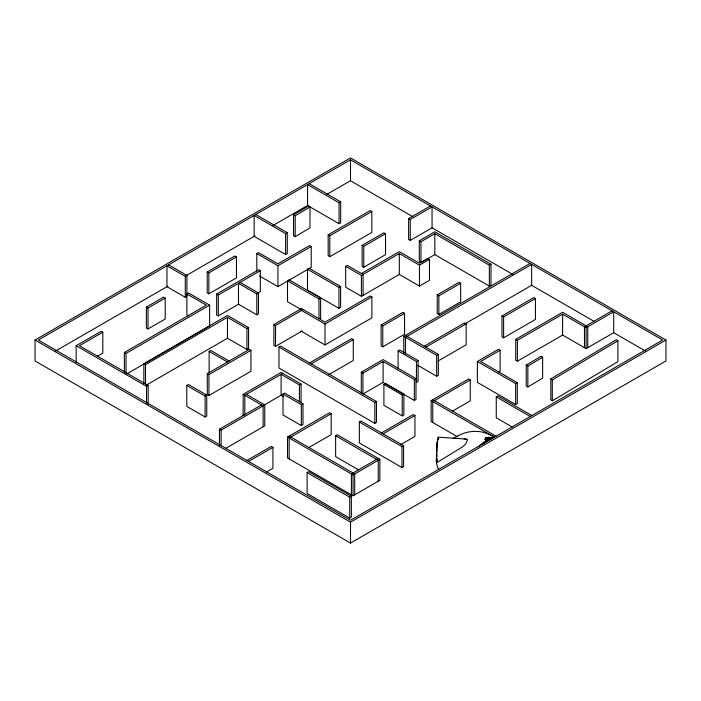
<?xml version="1.0" encoding="UTF-8"?>
<svg xmlns="http://www.w3.org/2000/svg" width="701" height="701" viewBox="0 0 701 701"><rect width="100%" height="100%" fill="white"/><g stroke="black" fill="none" stroke-linecap="round" stroke-linejoin="round"><path stroke-width="1.05" d="M436.478 458.629L436.521 452.364M488.536 437.354L488.536 440.202L487.388 440.911A53.337 30.791 -60 0 0 482.849 444.145M436.732 448.877L436.486 462.826L462.73 446.765L465.709 443.97L467.628 439.685L466.051 439.045L438.195 437.179L436.942 444.154L436.539 451.488M436.618 454.563L437.038 444.364M436.784 447.571L437.03 444.425M488.702 437.354L488.536 439.15L487.388 440.911M437.126 443.619L437.59 440.719M437.152 443.444L437.354 442.121M437.573 440.824L438.143 438.283L438.493 439.133M488.869 437.363L488.536 439.15L487.09 440.929M436.618 461.284L437.047 459.19M437.144 459.637L436.486 462.826L436.478 459.497M437.845 439.378L438.143 438.274L438.432 438.826M489.035 437.371L488.536 439.15L486.95 440.885M489.202 437.389L488.536 439.15L486.809 440.841M489.359 437.415L486.687 440.789M489.517 437.442L486.555 440.736M489.675 437.477L486.441 440.684M489.824 437.512L488.536 439.15A53.066 30.634 -60 0 0 481.613 443.899L478.152 446.835M489.973 437.547L486.328 440.622M490.113 437.59L486.03 440.447M490.253 437.634L485.933 440.377M490.385 437.687L485.846 440.307M490.507 437.739L485.758 440.228M490.621 437.792L485.679 440.149M293.561 214.821L308.352 205.998L309.973 206.953L309.973 227.86L295.182 236.693L293.561 235.738L293.561 214.821L295.182 215.785L295.182 236.693M295.182 215.785L309.973 206.953M526.232 365.09L541.014 356.266L542.644 357.221L542.644 378.128L527.853 386.961L526.232 386.006L526.232 365.09L527.853 366.053L527.853 386.961M527.853 366.053L542.644 357.221M550.828 378.873L616.442 339.687L617.905 340.739L617.905 361.646L552.292 400.832L550.828 399.78L550.828 378.873L552.292 379.924L552.292 400.832M552.292 379.924L617.905 340.739M490.735 437.845L485.609 440.07M488.536 440.202L494.424 437.179L493.539 436.653A52.645 30.397 60 0 0 488.536 434.156C478.424 429.582 466.384 430.817 456.964 436.46A52.207 30.143 0 0 0 453.302 438.221M35.05 340.046L350.5 157.927L665.95 340.046L665.95 360.954L350.5 543.073L35.05 360.954L35.05 340.046L350.5 522.166L665.95 340.046M350.5 159.819L38.336 340.046L350.5 520.273L662.664 340.046L350.5 159.819L350.5 180.727L412.933 216.775M55.361 351.122L167.933 286.131M185.905 275.756L254.962 235.886M272.934 225.512L307.932 205.305M326.85 194.379L350.5 180.727M185.283 276.369L186.922 275.423L186.922 296.33L185.283 297.277L166.952 286.7L166.952 265.793L185.283 276.369L185.283 297.277M76.146 362.461L76.146 345.733L101.172 331.284L102.819 332.23L102.819 353.138L97.202 356.38M102.819 332.23L79.432 345.733L148.165 385.419L148.165 404.232M146.369 307.082L163.578 297.145L165.217 298.1L165.217 319.008L148.007 328.944L146.369 327.989L146.369 307.082L148.007 308.037L165.217 298.1M207.207 271.962L234.817 256.014L236.465 256.96L236.465 277.876L208.854 293.815L207.207 292.869L207.207 271.962L208.854 272.908L236.465 256.96M285.614 233.617L287.261 232.671L287.261 253.578L285.614 254.524L254.148 236.36L254.148 215.452L285.614 233.617L285.614 254.524M339.039 202.773L340.677 201.827L340.677 222.734L339.039 223.68L307.573 205.516L307.573 184.608L339.039 202.773L339.039 223.68M188.727 315.897L186.869 314.828L186.869 293.921L188.516 292.974L209.625 305.163L209.625 326.07L126.951 373.799M256.811 271.313L256.811 253.534L258.459 252.588L277.929 263.83L309.579 245.56L311.226 246.507L311.226 267.414L277.929 286.639L259.598 276.054M238.839 304.041L218.3 315.897L216.653 314.951L216.653 294.043L258.669 269.789L260.316 270.735L260.316 291.642L257.512 293.263M216.653 294.043L218.3 294.99L260.316 270.735M124.375 372.345L124.375 352.48L206.348 305.163L186.869 293.921M328.164 234.826L370.181 210.572L371.828 211.518L371.828 232.425L329.812 256.689L328.164 255.734L328.164 234.826L329.812 235.773L371.828 211.518M124.375 352.48L126.022 353.435L209.625 305.163M256.811 253.534L277.929 265.732L311.226 246.507M256.811 293.921L258.459 292.974L258.459 313.882L256.811 314.828L238.489 304.243L238.489 283.335L256.811 293.921L256.811 314.828M143.854 383.596L143.854 363.731L227.466 315.459L248.583 327.647L248.583 348.555L246.936 349.51L227.466 338.268L146.43 385.051M301.386 309.719L287.506 301.702L287.506 280.794L289.145 279.848L320.611 298.013L320.611 318.92M307.494 269.254L309.132 268.308L340.607 286.472L340.607 307.38L338.96 308.335L307.494 290.161L307.494 269.254L338.96 287.419L340.607 286.472M143.854 363.731L145.501 364.678L227.466 317.36L246.936 328.603L248.583 327.647M362.11 245.385L383.903 232.811L385.541 233.757L385.541 254.665L363.758 267.247L362.11 266.292L362.11 245.385L363.758 246.34L385.541 233.757M408.622 218.537L410.269 219.483L432.053 206.909L432.053 227.816L410.269 240.39L408.622 239.444L408.622 218.537L430.414 205.954M361.418 273.513L399.325 251.633L419.461 263.261L427.82 258.432L429.468 259.388L429.468 280.295L419.461 286.069L399.316 274.441L361.418 296.321L345.689 287.235L345.689 266.327L347.328 265.381L363.065 274.459L363.065 295.375M76.146 345.733L146.527 386.365L148.165 385.419M209.135 372.319L209.135 351.411L210.782 350.456L229.113 361.041M302.227 330.951L275.537 346.355L273.889 345.409L273.889 324.502L301.5 308.563L324.992 322.118L370.233 295.997L371.88 296.944L371.88 317.851L324.992 344.927L300.799 330.96M419.303 240.758L434.822 231.794L490.989 264.224L490.989 285.132L489.342 286.078L434.822 254.603L420.942 262.621L419.303 261.666L419.303 240.758L420.942 241.705L434.822 233.696L489.342 265.171L490.989 264.224M287.506 280.794L318.973 298.959L320.611 298.013M345.689 266.327L361.418 275.414L399.316 253.534L419.461 265.162L429.468 259.388M273.889 324.502L275.537 325.448L303.147 309.509M186.781 385.48L188.42 384.534L206.751 395.119L206.751 416.026L205.104 416.972L186.781 406.396L186.781 385.48L205.104 396.065L206.751 395.119M207.286 373.642L249.293 349.387L250.94 350.334L250.94 371.25L208.924 395.504L207.286 394.558L207.286 373.642L208.924 374.597L250.94 350.334M278.963 347.091L280.61 346.145L376.463 401.489L376.463 422.396L374.825 423.343L278.963 367.999L278.963 347.091L374.825 402.435L376.463 401.489M299.862 309.509L324.992 324.02L371.88 296.944M243.151 415.264L243.151 394.356L281.101 372.45L301.071 383.982L301.071 402.795M282.74 373.396L244.798 395.303L244.798 415.167M309.623 362.89L351.639 338.636L353.278 339.582L353.278 360.498L329.006 374.509M311.27 363.845L353.278 339.582M381.125 324.957L402.909 312.383L404.547 313.329L404.547 334.237L382.764 346.811L381.125 345.865L381.125 324.957L382.764 325.904L404.547 313.329M437.24 294.893L459.024 282.319L460.662 283.265L460.662 301.842L438.879 314.416L437.24 313.47L437.24 294.893L438.879 295.84L460.662 283.265M219.466 445.924L219.466 429.196L261.482 404.933M283.011 394.058L284.65 393.112L302.981 403.688L302.981 424.596L301.334 425.551L283.011 414.966L283.011 394.058L301.334 404.643L302.981 403.688M264.233 404.994L281.811 394.838M219.466 429.196L221.113 430.142L264.768 404.933L264.768 425.849L225.775 448.36M283.844 396.836L281.101 395.25L281.101 374.343L299.423 384.928L301.071 383.982M403.785 353.059L403.785 336.331L530.009 263.462M361.313 393.068L361.313 372.161L383.096 359.587L415.991 378.575L415.991 399.482L414.352 400.429L383.096 382.387L362.96 394.015L362.96 373.107L383.096 361.479L414.352 379.521L415.991 378.575M398.098 350.921L399.745 349.974L418.076 360.559L418.076 381.467L416.429 382.413L416.429 361.506L398.098 350.921L398.098 368.691M424.201 346.224L464.535 322.933L466.174 323.88L466.174 344.787L438.037 361.033M464.772 323.932L531.656 285.316L531.656 264.408L405.432 337.286L405.432 354.014M425.84 347.17L466.174 323.88M416.429 361.506L418.076 360.559M246.945 460.487L271.296 446.423L272.934 447.369L272.934 468.277L266.38 472.062M358.36 469.758L335.63 456.631L335.63 435.724L337.277 434.778L379.889 459.374L379.889 480.29L353.041 495.782L287.533 457.955L287.533 437.047L329.54 412.793L331.187 413.739L331.187 434.646L308.782 447.589M248.583 461.433L272.934 447.369M331.187 413.739L289.171 438.002L289.171 458.91M501.96 315.976L533.785 297.601L535.433 298.547L535.433 319.463L503.607 337.829L501.96 336.883L501.96 315.976L503.607 316.922L535.433 298.547M383.903 384.42L385.55 383.473L403.872 394.058L403.872 414.966L402.234 415.912L383.903 405.327L383.903 384.42L402.234 395.005L403.872 394.058M403.785 336.331L436.679 355.328L438.327 354.373L438.327 375.28L436.679 376.235L417.884 365.379M359.35 422.037L360.989 421.082L403.601 445.687L403.601 466.594L401.962 467.541L359.35 442.944L359.35 422.037L401.962 446.633L403.601 445.687M500.128 350.246L480.658 361.488L517.285 382.641L517.285 403.548L515.647 404.495L477.372 382.395L477.372 361.488L498.49 349.3L500.128 350.246L500.128 371.153L498.271 372.222M515.734 339.345L517.373 340.292L562.623 314.171L586.106 327.726L613.717 311.787L613.717 332.695L586.106 348.634L562.623 335.078L517.373 361.199L515.734 360.253L515.734 339.345L562.623 312.269L587.753 326.78L587.753 347.687M457.595 436.819L431.15 421.555L431.15 400.648L468.61 379.022L470.248 379.968L470.248 400.876L452.46 411.145M307.117 472.579L308.764 471.633L351.376 496.229L351.376 517.136L349.729 518.092L307.117 493.486L307.117 472.579L349.729 497.184L351.376 496.229M470.248 379.968L432.789 401.594L432.789 422.501M381.475 432.911L413.301 414.536L414.939 415.483L414.939 436.399L400.902 444.504M383.123 433.858L414.939 415.483M612.078 310.841L584.468 326.78L584.468 347.687M378.242 458.428L351.403 473.929L351.403 494.836M287.533 437.047L353.041 474.875L379.889 459.374M477.372 361.488L515.647 383.587L517.285 382.641M512.317 427.058L496.273 417.796L496.273 396.889L497.92 395.942L531.884 415.553M491.033 438.029L485.539 439.983M491.129 438.099L485.478 439.895M491.217 438.169L485.425 439.807M491.305 438.248L485.372 439.72M491.383 438.327L485.337 439.623M491.462 438.405L485.311 439.527M491.445 438.572L485.285 439.431M464.123 439.141L466.051 439.045M485.276 439.334L490.306 439.176M485.267 439.238L488.536 439.15A52.645 30.397 -60 0 1 493.539 436.653M485.276 439.141L489.421 439.676M485.285 439.045L488.536 439.15L488.36 437.354M485.372 438.756L488.536 439.15L488.194 437.363M485.425 438.668L488.536 439.15L488.027 437.371M485.478 438.572L488.536 439.15L487.861 437.389M485.679 438.327L488.536 439.15L487.703 437.415M485.758 438.248L488.536 439.15L487.545 437.442M486.03 438.029L488.536 439.15L487.388 437.477M486.126 437.967L488.536 439.15L487.239 437.512M486.222 437.906L488.536 439.15L485.311 438.949L488.536 439.15L487.09 437.547M431.851 227.694L513.202 274.661M531.174 285.044L594.553 321.636M613.471 332.554L645.639 351.122M309.211 183.653L340.677 201.827M255.786 214.497L287.261 232.671M405.432 335.385L438.327 354.373M496.273 396.889L530.236 416.499M240.128 282.389L258.459 292.974M432.789 399.693L496.071 436.232M431.15 400.648L494.424 437.179M361.313 372.161L362.96 373.107M168.599 264.838L186.922 275.423M209.135 351.411L227.466 361.988M335.63 435.724L378.242 460.329L378.242 481.237M246.437 394.356L264.768 404.933M243.151 394.356L263.12 405.888L263.12 426.795M289.171 436.101L354.688 473.929L354.688 494.836M486.328 437.845L488.536 439.15L485.539 438.484L488.536 439.15L486.95 437.59M486.441 437.792L488.536 439.15L485.846 438.169L488.536 439.15L486.809 437.634M486.555 437.739L488.536 439.15L486.687 437.687M438.3 437.144L438.537 437.766M586.106 327.726L586.106 348.634M562.623 314.171L562.623 335.078M517.373 340.292L517.373 361.199M515.647 383.587L515.647 404.495M503.607 316.922L503.607 337.829M489.342 265.171L489.342 286.078M438.879 295.84L438.879 314.416M436.679 355.328L436.679 376.235M434.822 233.696L434.822 254.603M420.942 241.705L420.942 262.621M419.461 265.162L419.461 286.069M414.352 379.521L414.352 400.429M410.269 219.483L410.269 240.39M402.234 395.005L402.234 415.912M401.962 446.633L401.962 467.541M399.316 253.534L399.316 274.441M383.096 361.479L383.096 382.387M382.764 325.904L382.764 346.811M374.825 402.435L374.825 423.343M363.758 246.34L363.758 267.247M361.418 275.414L361.418 296.321M353.041 474.875L353.041 495.782M350.5 522.166L350.5 543.073M349.729 497.184L349.729 518.092M338.96 287.419L338.96 308.335M329.812 235.773L329.812 256.689M324.992 324.02L324.992 344.927M318.973 298.959L318.973 318.824M301.334 404.643L301.334 425.551M299.423 384.928L299.423 401.655M277.929 265.732L277.929 286.639M275.537 325.448L275.537 346.355M246.936 328.603L246.936 349.51M227.466 317.36L227.466 338.268M221.113 430.142L221.113 445.827M218.3 294.99L218.3 315.897M208.854 272.908L208.854 293.815M208.924 374.597L208.924 395.504M205.104 396.065L205.104 416.972M148.007 308.037L148.007 328.944M146.527 386.365L146.527 403.093M145.501 364.678L145.501 384.542M126.022 353.435L126.022 373.3M436.478 462.555A52.987 5.144 -86.1 0 1 437.091 458.989M438.782 469.609A52.207 30.143 0 0 1 437.065 455.396"/></g></svg>
